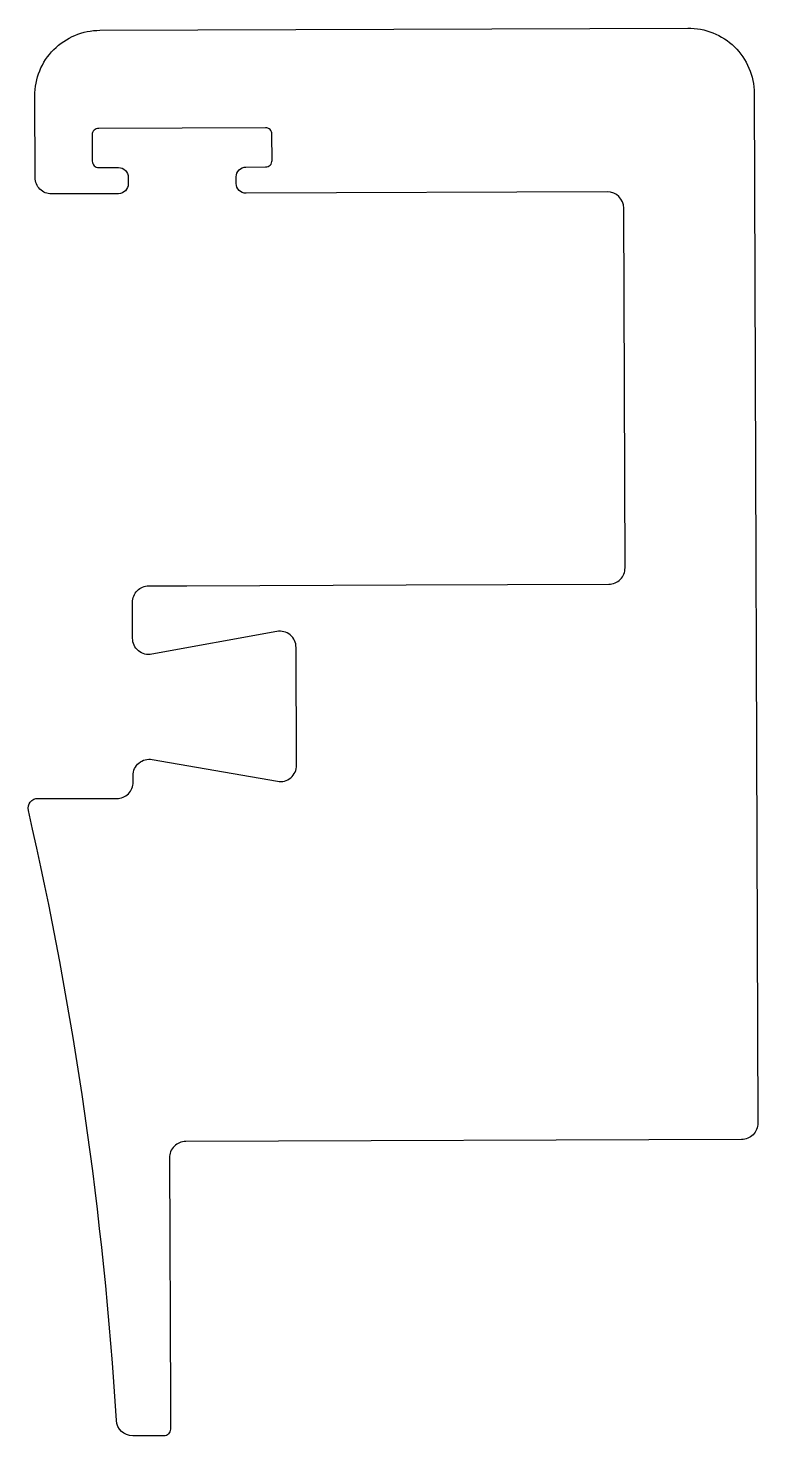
# Model space of a CAD drawing. Extents: x 282.9 to 305.3, y 273.7 to 316.7.
import ezdxf

# ---------------------------------------------------------------- set-up
doc = ezdxf.new("R2010")
doc.units = 0
doc.layers.get('0').update_dxf_attribs({"linetype": 'CONTINUOUS'})

msp = doc.modelspace()

# ---------------------------------------------------------------- linework, layer by layer
msp.add_lwpolyline([(303.12, 316.724, -0.417752), (305.151, 314.731), (305.266, 283.231, -0.414214), (304.767, 282.73), (287.768, 282.668, 0.414214), (287.269, 282.166), (287.297, 274.664), (287.299, 273.866, -0.415646), (287.099, 273.665), (286.146, 273.667, -0.395951), (285.647, 274.136, 0.040894), (282.956, 292.798, -0.482192), (283.249, 293.165), (285.658, 293.161, 0.415694), (286.158, 293.663), (286.158, 293.862, -0.467088), (286.744, 294.356), (290.57, 293.686, 0.467088), (291.157, 294.18), (291.143, 297.78, 0.467088), (290.554, 298.27), (286.732, 297.572, -0.467088), (286.142, 298.062), (286.138, 299.162, -0.414216), (286.637, 299.664), (287.806, 299.668), (294.506, 299.692), (300.706, 299.715, 0.414214), (301.204, 300.217), (301.164, 311.217, 0.414211), (300.662, 311.715), (289.612, 311.675, -0.414213), (289.311, 311.974), (289.31, 312.174, -0.414216), (289.609, 312.475), (290.209, 312.477, 0.417486), (290.408, 312.68), (290.406, 313.478, 0.414214), (290.205, 313.677), (285.105, 313.658, 0.414214), (284.906, 313.458), (284.909, 312.658, 0.414215), (285.109, 312.459), (285.709, 312.461, -0.414216), (286.01, 312.162), (286.011, 311.962, -0.414213), (285.712, 311.661), (283.662, 311.653, -0.414214), (283.16, 312.151), (283.151, 314.651, -0.414214), (285.144, 316.659), (303.12, 316.724)], format="xyb")

doc.saveas('drawing.dxf')
